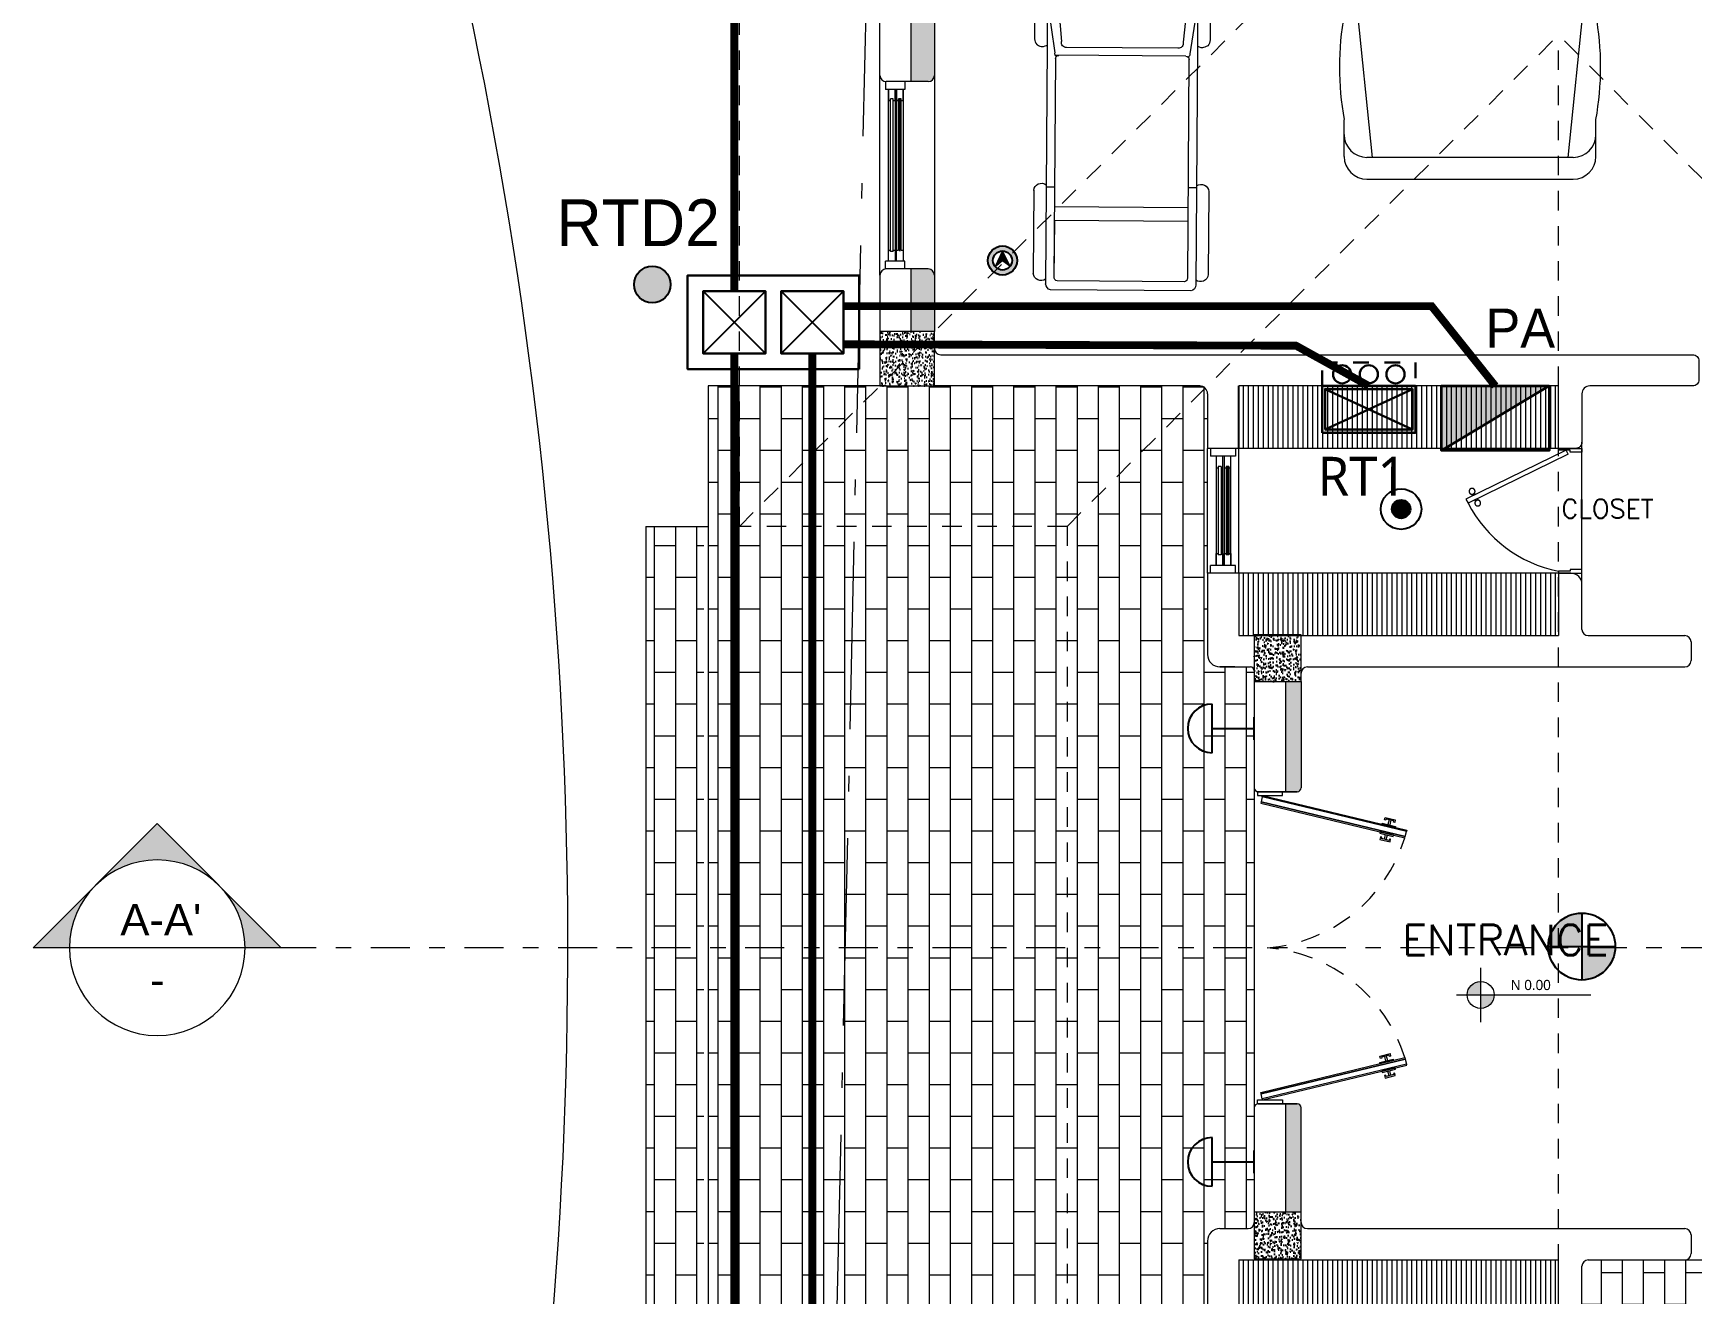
# Model space of a CAD drawing. Header units: metres. Extents: x 14 to 2416, y -346 to 476.
# Drawn here: x 22.52 to 33.16, y -214.56 to -206.48 of the extents above; entities that cross this region are included whole.
import ezdxf
from ezdxf.enums import TextEntityAlignment as Align

# ---------------------------------------------------------------- set-up
doc = ezdxf.new("R2010")
doc.units = ezdxf.units.M
for name, pattern in [('0', [0]), ('ACAD_ISO10W100', [18, 12, -3, 0, -3]), ('CONTINU', [0]), ('Dash Style-2', [0.694425, 0.48607, -0.208355]), ('DASHDOT', [1, 0.5, -0.25, 0, -0.25]), ('HIDDEN2', [0.1875, 0.125, -0.0625]), ('STYLE_06', [1.041641, 0.625, -0.208282, 0.069427, -0.138931])]:
    doc.linetypes.add(name, pattern=pattern)
doc.layers.get('0').update_dxf_attribs({"linetype": '0', "lineweight": 20})
for name, color, linetype, lineweight in [('02_mobiliario', 250, 'Continuous', 5), ('A-ANNO-TEXT', 20, 'Continuous', 13), ('A-DOOR', 35, 'Continuous', 5), ('A-SECT-IDEN', 251, 'CONTINU', 9), ('A-WALL', 250, 'Continuous', 20), ('baños', 251, 'Continuous', 0), ('calle', 254, 'Continuous', 0), ('closets', 253, 'Continuous', 0), ('Columnas', 7, 'Continuous', 18), ('E Base Registro', 8, 'Continuous', 30), ('E Paneles', 238, 'Continuous', 35), ('E Registro Elect y Telef', 174, 'Continuous', 25), ('E Registro Telef Sec', 160, 'Continuous', 35), ('E Registro Telefonico', 128, 'Continuous', 30), ('E Tuberia Emp Piso', 24, 'Dash Style-2', 40), ('E Tuberia Telefonica', 118, 'STYLE_06', 40), ('MAVA', 1, 'Continuous', 15), ('MOBILIARIOS', 252, 'Continuous', 0), ('piscina', 131, 'Continuous', 0), ('piso', 253, 'Continuous', 0), ('textos', 7, 'Continuous', 0)]:
    doc.layers.add(name, color=color, linetype=linetype, lineweight=lineweight)
for name, color, linetype in [('HATCH', 8, 'Continuous'), ('MAVA LUM', 1, 'Continuous'), ('MAVA Luminarias', 1, 'Continuous')]:
    doc.layers.add(name, color=color, linetype=linetype)
doc.layers.add('hatch piso', color=253, linetype='Continuous', lineweight=0, transparency=0.7)
doc.layers.add('RELLENO SECCION', color=8, linetype='Continuous', lineweight=0, transparency=0.4)
doc.layers.add('SOLAR', color=7, linetype='ACAD_ISO10W100', lineweight=9, true_color=0xff1414)
doc.layers.add('Techos 1', color=7, linetype='HIDDEN2', lineweight=9, true_color=0x42391a)
doc.styles.add('BOLD', font='timesbd.ttf', dxfattribs={"height": 0.45})
doc.styles.add('CENTURY GOTHIC', font='GOTHIC.TTF')
doc.styles.add('DIMTEXT', font='dim.shx', dxfattribs={"width": 0.75})
doc.styles.add('ESC100-2mm', font='arial.ttf', dxfattribs={"height": 0.15})
doc.styles.add('ESC50-2mm', font='arial.ttf', dxfattribs={"height": 0.1})
doc.styles.add('RSA', font='trebuc.ttf', dxfattribs={"width": 0.75})
doc.styles.get("Standard").update_dxf_attribs({"font": 'arial.ttf', "height": 0.1875})
pattern_1 = [(90, (-228.034673, 138.20951), (-0.03175, 2e-18), [])]
pattern_2 = [(270, (38.70153, 39.36118), (0.1354836, -2e-17), []), (0, (38.70153, 39.36118), (0.1354836, 0.2032), [0.1354836, -0.1354836])]

# ---------------------------------------------------------------- blocks, each defined once
blk = doc.blocks.new('SEC-TAG-DOWN')
at = {"layer": 'A-SECT-IDEN'}
h = blk.add_hatch(color=256, dxfattribs=at)
h.paths.add_polyline_path([(0.1131, 0), (0.0566, -0.0566, 0.198912), (0.08, 0)])
h.paths.add_polyline_path([(-0.1131, 0), (-0.08, 0, 0.198912), (-0.0566, -0.0566)])
blk.add_hatch(color=256, dxfattribs=at).paths.add_polyline_path([(0.0566, -0.0566), (0, -0.1131), (-0.0566, -0.0566, 0.414214)])
for p, q in [((0.1131, 0), (-0.1131, 0)), ((0, -0.1131), (-0.1131, 0)), ((0, -0.1131), (0.1131, 0))]:
    blk.add_line(p, q, dxfattribs=at)
blk.add_circle((0, 0), 0.08, dxfattribs=at)
at = {"layer": 'A-SECT-IDEN', "color": 122, "style": 'BOLD'}
for tag, p in [('REF.#', (0.0001, 0.015)), ('SHT.#', (0.0032, -0.0399))]:
    blk.add_attdef(tag, text='', height=0.025, dxfattribs=at).set_placement(p, align=Align.CENTER)
blk = doc.blocks.new('A$C3415d36c')
at = {"layer": 'A-DOOR'}
for p, q in [((0.854, 1.82), (0.846, 1.79)), ((0.865, 1.818), (0.858, 1.787)), ((0.824, 1.696), (0.831, 1.726)), ((0.835, 1.693), (0.843, 1.723)), ((0.824, 0.304), (0.831, 0.274)), ((0.835, 0.307), (0.843, 0.277)), ((0.865, 0.182), (0.858, 0.213)), ((0.854, 0.18), (0.846, 0.21))]:
    blk.add_line(p, q, dxfattribs=at)
for points in [[(0.17, 1.975), (0.17, 2), (0.01, 2), (0.01, 1.975)], [(0.957, 1.713), (0.033, 1.935), (0.031, 1.927), (0.955, 1.704)], [(0.965, 1.745), (0.041, 1.967), (0.033, 1.935), (0.957, 1.713)], [(0.965, 1.745), (0.041, 1.967), (0.043, 1.975), (0.967, 1.753)], [(0.833, 1.817), (0.825, 1.819), (0.829, 1.835), (0.894, 1.819), (0.89, 1.803), (0.882, 1.805), (0.884, 1.813), (0.835, 1.825)], [(0.807, 1.708), (0.799, 1.71), (0.795, 1.694), (0.86, 1.678), (0.864, 1.695), (0.856, 1.696), (0.854, 1.688), (0.805, 1.7)], [(0.807, 0.292), (0.799, 0.29), (0.795, 0.306), (0.86, 0.322), (0.864, 0.305), (0.856, 0.304), (0.854, 0.312), (0.805, 0.3)], [(0.957, 0.287), (0.033, 0.065), (0.031, 0.073), (0.955, 0.296)], [(0.965, 0.255), (0.041, 0.033), (0.033, 0.065), (0.957, 0.287)], [(0.965, 0.255), (0.041, 0.033), (0.043, 0.025), (0.967, 0.247)], [(0.833, 0.183), (0.825, 0.181), (0.829, 0.165), (0.894, 0.181), (0.89, 0.197), (0.882, 0.195), (0.884, 0.187), (0.835, 0.175)], [(0.17, 0.025), (0.17, 0), (0.01, 0), (0.01, 0.025)]]:
    blk.add_lwpolyline(points, close=True, dxfattribs=at)
for points in [[(0.88, 1.714), (0.882, 1.722), (0.795, 1.743), (0.794, 1.735), (0.88, 1.714)], [(0.895, 1.778), (0.894, 1.77), (0.807, 1.791), (0.809, 1.799), (0.895, 1.778)], [(0.88, 0.286), (0.882, 0.278), (0.795, 0.257), (0.794, 0.265), (0.88, 0.286)], [(0.895, 0.222), (0.894, 0.23), (0.807, 0.209), (0.809, 0.201), (0.895, 0.222)]]:
    blk.add_lwpolyline(points, dxfattribs=at)
at = {"layer": 'A-DOOR', "linetype": 'HIDDEN2'}
for centre, start, end in [((-0.004, 2.001), 274.3169, 342.802), ((-0.004, -0.001), 17.198, 85.6831)]:
    blk.add_arc(centre, 1.004, start, end, dxfattribs=at)
blk = doc.blocks.new('A$C95be60c7')
at = {"layer": 'A-DOOR'}
for p, q in [((0.475, 0.743), (0.45, 0.73)), ((0.762, 0.088), (0.45, 0.73)), ((0.47, 0.688), (0.46, 0.683)), ((0.479, 0.671), (0.468, 0.666)), ((0.788, 0.1), (0.475, 0.743)), ((0.496, 0.7), (0.506, 0.705)), ((0.504, 0.683), (0.514, 0.688)), ((0.762, 0.088), (0.788, 0.1))]:
    blk.add_line(p, q, dxfattribs=at)
for points in [[(0, 0), (0.025, 0), (0.025, 0.075), (0.013, 0.075), (0.013, 0.15), (0, 0.15), (0, 0)], [(0.8, 0), (0.775, 0), (0.775, 0.075), (0.788, 0.075), (0.788, 0.15), (0.8, 0.15), (0.8, 0)]]:
    blk.add_lwpolyline(points, dxfattribs=at)
blk.add_arc((0.831, -0.012), 0.834, 117.1874, 168.8099, dxfattribs=at)
for points in [[(0.431, 0.667), (0.431, 0.672), (0.436, 0.681), (0.444, 0.686), (0.455, 0.686), (0.463, 0.681), (0.468, 0.672), (0.468, 0.662), (0.463, 0.654), (0.455, 0.649), (0.444, 0.649), (0.436, 0.654), (0.431, 0.662), (0.431, 0.667)], [(0.506, 0.704), (0.506, 0.709), (0.511, 0.718), (0.52, 0.723), (0.53, 0.723), (0.539, 0.718), (0.544, 0.709), (0.544, 0.699), (0.539, 0.69), (0.53, 0.685), (0.52, 0.685), (0.511, 0.69), (0.506, 0.699), (0.506, 0.704)]]:
    blk.add_open_spline(points, degree=2, dxfattribs=at)
blk = doc.blocks.new('PL BASE 1N NASAS 09')
at = {"layer": 'closets', "transparency": 33554687}
h = blk.add_hatch(dxfattribs=at)
h.set_pattern_fill('LINE', color=256, scale=0.01, angle=90)
h.set_pattern_definition([(90, (-228.034673, 137.009548), (-0.03175, 2e-18), [])])
h.paths.add_polyline_path([(-120.132, -42.05), (-118.081, -42.05), (-118.081, -41.65), (-120.132, -41.65)])
h = blk.add_hatch(dxfattribs=at)
h.set_pattern_fill('LINE', color=256, scale=0.01, angle=90)
h.set_pattern_definition(pattern_1)
h.paths.add_polyline_path([(-120.131, -43.25), (-118.082, -43.25), (-118.082, -42.85), (-120.131, -42.85)])
h = blk.add_hatch(dxfattribs=at)
h.set_pattern_fill('LINE', color=256, scale=0.01, angle=90)
h.set_pattern_definition(pattern_1)
h.paths.add_polyline_path([(-120.131, -47.25), (-118.082, -47.25), (-118.082, -47.65), (-120.131, -47.65)])
at = {"layer": 'HATCH'}
h = blk.add_hatch(dxfattribs=at)
h.set_pattern_fill('AR-CONC', color=256, scale=0.00032)
h.paths.add_polyline_path([(-122.431, -41.65), (-122.081, -41.65), (-122.081, -41.3), (-122.431, -41.3)])
h = blk.add_hatch(dxfattribs=at)
h.set_pattern_fill('AR-CONC', color=256, scale=0.00032)
h.paths.add_polyline_path([(-120.031, -43.544), (-119.731, -43.544), (-119.731, -43.244), (-120.031, -43.244)])
h = blk.add_hatch(dxfattribs=at)
h.set_pattern_fill('AR-CONC', color=256, scale=0.00032)
h.paths.add_polyline_path([(-120.031, -47.244), (-119.731, -47.244), (-119.731, -46.944), (-120.031, -46.944)])
at = {"layer": 'RELLENO SECCION', "true_color": 0xc7c8ca}
h = blk.add_hatch(color=9, dxfattribs=at)
h.dxf.hatch_style = 1
h.paths.add_polyline_path([(-122.081, -35.6), (-122.231, -35.6), (-122.231, -36), (-122.121, -36, 0.414214), (-122.081, -35.96)])
h.paths.add_polyline_path([(-122.081, -37.24, 0.414214), (-122.121, -37.2), (-122.231, -37.2), (-122.231, -39.7), (-122.121, -39.7, 0.414214), (-122.081, -39.66)])
h.paths.add_polyline_path([(-122.081, -40.94, 0.414214), (-122.121, -40.9), (-122.231, -40.9), (-122.231, -41.3), (-122.081, -41.3)])
h = blk.add_hatch(color=9, dxfattribs=at)
h.dxf.hatch_style = 1
edge = h.paths.add_edge_path()
edge.add_line((-119.757, -43.544), (-119.731, -43.544))
edge.add_line((-119.731, -43.544), (-119.831, -43.544))
edge.add_line((-119.831, -43.544), (-119.831, -44.25))
edge.add_line((-119.831, -44.25), (-119.756, -44.25))
edge.add_arc((-119.756, -44.225), 0.025, 270, 360)
edge.add_line((-119.731, -44.225), (-119.731, -43.584))
edge.add_line((-119.731, -43.584), (-119.731, -43.56))
edge.add_line((-119.731, -43.56), (-119.731, -43.544))
edge.add_line((-119.731, -43.544), (-119.757, -43.544))
h = blk.add_hatch(color=9, dxfattribs=at)
h.dxf.hatch_style = 1
edge = h.paths.add_edge_path()
edge.add_line((-119.731, -46.944), (-119.831, -46.944))
edge.add_line((-119.831, -46.944), (-119.831, -46.25))
edge.add_line((-119.831, -46.25), (-119.756, -46.25))
edge.add_arc((-119.756, -46.275), 0.025, 0, 90, ccw=False)
edge.add_line((-119.731, -46.275), (-119.731, -46.915))
edge.add_line((-119.731, -46.915), (-119.731, -46.94))
edge.add_line((-119.731, -46.94), (-119.731, -46.944))
at = {"layer": 'textos', "transparency": 33554534}
h = blk.add_hatch(color=256, dxfattribs=at)
h.dxf.hatch_style = 1
h.paths.add_polyline_path([(-118.58, -45.465, 0.414214), (-118.666, -45.552), (-118.58, -45.552)])
h.paths.add_polyline_path([(-118.493, -45.552), (-118.58, -45.552), (-118.58, -45.638, 0.414214)])
at = {"layer": 'A-DOOR'}
for p, q in [((-122.394, -39.7), (-122.394, -39.75)), ((-122.27, -39.75), (-122.394, -39.75)), ((-122.375, -40.85), (-122.375, -39.75)), ((-122.332, -39.75), (-122.332, -40.85)), ((-122.325, -40.85), (-122.325, -39.75)), ((-122.282, -39.75), (-122.282, -40.85)), ((-122.27, -39.7), (-122.27, -39.75)), ((-122.362, -40.788), (-122.362, -39.811)), ((-122.345, -39.811), (-122.362, -39.811)), ((-122.345, -40.788), (-122.345, -39.811)), ((-122.312, -40.78), (-122.312, -39.811)), ((-122.294, -39.811), (-122.312, -39.811)), ((-122.294, -40.78), (-122.294, -39.811)), ((-122.345, -40.788), (-122.362, -40.788)), ((-122.27, -40.85), (-122.394, -40.85)), ((-122.394, -40.9), (-122.394, -40.85)), ((-122.27, -40.9), (-122.27, -40.85)), ((-120.331, -42.85), (-120.331, -42.05)), ((-120.311, -42.05), (-120.311, -42.1)), ((-120.151, -42.1), (-120.311, -42.1)), ((-120.275, -42.1), (-120.275, -42.8)), ((-120.232, -42.8), (-120.232, -42.1)), ((-120.224, -42.1), (-120.224, -42.8)), ((-120.181, -42.8), (-120.181, -42.1)), ((-120.151, -42.05), (-120.151, -42.1)), ((-120.131, -42.85), (-120.131, -42.05)), ((-120.262, -42.167), (-120.262, -42.733)), ((-120.244, -42.167), (-120.262, -42.167)), ((-120.244, -42.167), (-120.244, -42.733)), ((-120.211, -42.167), (-120.211, -42.733)), ((-120.194, -42.167), (-120.211, -42.167)), ((-120.194, -42.167), (-120.194, -42.733)), ((-120.244, -42.733), (-120.262, -42.733)), ((-120.194, -42.733), (-120.211, -42.733)), ((-120.151, -42.8), (-120.311, -42.8)), ((-120.311, -42.85), (-120.311, -42.8)), ((-120.151, -42.85), (-120.151, -42.8))]:
    blk.add_line(p, q, dxfattribs=at)
for points in [[(-122.345, -39.82), (-122.332, -39.82), (-122.332, -39.75), (-122.375, -39.75), (-122.375, -39.82), (-122.362, -39.82)], [(-122.294, -39.82), (-122.282, -39.82), (-122.282, -39.75), (-122.325, -39.75), (-122.325, -39.82), (-122.312, -39.82)], [(-122.345, -40.78), (-122.332, -40.78), (-122.332, -40.85), (-122.375, -40.85), (-122.375, -40.78), (-122.362, -40.78)], [(-122.294, -40.78), (-122.282, -40.78), (-122.282, -40.85), (-122.325, -40.85), (-122.325, -40.78), (-122.312, -40.78)], [(-120.244, -42.175), (-120.232, -42.175), (-120.232, -42.1), (-120.275, -42.1), (-120.275, -42.175), (-120.262, -42.175)], [(-120.194, -42.175), (-120.181, -42.175), (-120.181, -42.1), (-120.224, -42.1), (-120.224, -42.175), (-120.211, -42.175)], [(-120.244, -42.724), (-120.232, -42.724), (-120.232, -42.8), (-120.275, -42.8), (-120.275, -42.724), (-120.262, -42.724)], [(-120.194, -42.724), (-120.181, -42.724), (-120.181, -42.8), (-120.224, -42.8), (-120.224, -42.724), (-120.211, -42.724)]]:
    blk.add_lwpolyline(points, dxfattribs=at)
at = {"layer": 'A-WALL'}
for p, q in [((-122.081, -35.6), (-122.081, -41.3)), ((-122.231, -39.7), (-122.231, -37.2)), ((-122.431, -39.66), (-122.431, -37.24)), ((-122.431, -40.941), (-122.431, -39.66)), ((-122.121, -39.7), (-122.391, -39.7)), ((-122.121, -40.9), (-122.391, -40.9)), ((-122.231, -41.3), (-122.231, -40.9)), ((-122.431, -40.94), (-122.431, -41.61)), ((-120.381, -41.65), (-122.081, -41.65)), ((-120.131, -41.65), (-120.131, -42.05)), ((-118.081, -42.047), (-118.081, -41.65)), ((-120.331, -41.7), (-120.331, -42.05)), ((-120.131, -42.05), (-120.331, -42.05)), ((-120.331, -42.85), (-120.331, -43.37)), ((-120.131, -42.85), (-120.331, -42.85)), ((-120.131, -42.85), (-120.131, -43.25)), ((-118.001, -42.85), (-118.081, -42.85)), ((-118.081, -42.852), (-118.081, -43.25)), ((-117.931, -43.21), (-117.931, -42.92)), ((-120.131, -43.25), (-118.081, -43.25)), ((-117.891, -43.25), (-117.271, -43.25)), ((-117.231, -43.29), (-117.231, -43.41)), ((-120.251, -43.45), (-120.056, -43.45)), ((-120.031, -43.474), (-120.031, -44.225)), ((-119.691, -43.45), (-117.271, -43.45)), ((-119.831, -43.544), (-119.831, -44.25)), ((-119.731, -43.544), (-119.731, -44.225)), ((-120.006, -44.25), (-119.756, -44.25)), ((-120.031, -46.275), (-120.031, -47.01)), ((-120.006, -46.25), (-119.756, -46.25)), ((-119.831, -46.25), (-119.831, -46.944)), ((-119.731, -46.955), (-119.731, -46.275)), ((-120.251, -47.05), (-120.071, -47.05)), ((-119.691, -47.05), (-117.271, -47.05)), ((-117.231, -47.09), (-117.231, -47.21)), ((-120.331, -47.13), (-120.331, -47.65)), ((-120.131, -47.25), (-118.081, -47.25)), ((-120.131, -47.25), (-120.131, -47.65)), ((-118.081, -47.65), (-118.081, -47.25)), ((-117.931, -47.61), (-117.931, -47.29)), ((-117.891, -47.25), (-117.271, -47.25))]:
    blk.add_line(p, q, dxfattribs=at)
at = {"layer": 'A-WALL', "transparency": 33554684}
for p, q in [((-120.156, -43.45), (-120.251, -43.45)), ((-119.756, -44.25), (-120.006, -44.25)), ((-119.756, -46.25), (-120.006, -46.25))]:
    blk.add_line(p, q, dxfattribs=at)
at = {"layer": 'A-WALL'}
blk.add_lwpolyline([(-122.041, -41.45), (-117.221, -41.45, -0.414214), (-117.181, -41.49), (-117.181, -41.61, -0.414214), (-117.221, -41.65), (-117.881, -41.65, 0.414214), (-117.931, -41.7), (-117.931, -42.01, -0.414214), (-117.971, -42.05), (-118.081, -42.05)], format="xyb", dxfattribs=at)
blk.add_lwpolyline([(-118.081, -41.65), (-120.131, -41.65)], dxfattribs=at)
for centre, radius, start, end in [((-122.391, -39.66), 0.04, 180, 270), ((-122.121, -39.66), 0.04, 270, 360), ((-122.391, -40.94), 0.04, 90, 180), ((-122.121, -40.94), 0.04, 0, 90), ((-122.041, -41.41), 0.04, 180, 270), ((-120.381, -41.7), 0.05, 0, 90), ((-118.001, -42.92), 0.07, 0, 90), ((-117.891, -43.21), 0.04, 180, 270), ((-117.271, -43.29), 0.04, 0, 90), ((-120.251, -43.37), 0.08, 180, 270), ((-119.691, -43.49), 0.04, 90, 180), ((-117.271, -43.41), 0.04, 270, 0), ((-120.006, -46.275), 0.025, 90, 180), ((-120.251, -47.13), 0.08, 90, 180), ((-120.071, -47.01), 0.04, 270, 360), ((-119.691, -47.01), 0.04, 180, 270), ((-117.271, -47.09), 0.04, 0, 90), ((-117.891, -47.29), 0.04, 90, 180), ((-117.271, -47.21), 0.04, 270, 0)]:
    blk.add_arc(centre, radius, start, end, dxfattribs=at)
at = {"layer": 'A-WALL', "transparency": 33554684}
for centre, start, end in [((-120.056, -43.475), 0, 90), ((-120.006, -44.225), 180, 270), ((-119.756, -44.225), 270, 0), ((-119.756, -46.275), 360, 90)]:
    blk.add_arc(centre, 0.025, start, end, dxfattribs=at)
at = {"layer": 'closets', "transparency": 33554687}
for p, q in [((-118.081, -42.05), (-120.131, -42.05)), ((-118.082, -42.85), (-120.131, -42.85))]:
    blk.add_line(p, q, dxfattribs=at)
at = {"layer": 'Columnas'}
for points in [[(-122.431, -41.65), (-122.081, -41.65), (-122.081, -41.3), (-122.431, -41.3)], [(-120.031, -43.544), (-119.731, -43.544), (-119.731, -43.244), (-120.031, -43.244)], [(-120.031, -47.244), (-119.731, -47.244), (-119.731, -46.944), (-120.031, -46.944)]]:
    blk.add_lwpolyline(points, close=True, dxfattribs=at)
at = {"layer": 'piscina', "const_width": 0.01}
for points in [[(-122.303, -39.811), (-122.303, -40.788)], [(-120.203, -42.167), (-120.203, -42.733)]]:
    blk.add_lwpolyline(points, dxfattribs=at)
at = {"layer": 'piso'}
for p, q in [((-122.391, -41.65), (-123.531, -41.65)), ((-123.531, -41.65), (-123.531, -48.845)), ((-117.931, -42.92), (-117.931, -42.01)), ((-123.931, -42.55), (-123.931, -47.944)), ((-123.931, -42.55), (-123.531, -42.55)), ((-120.031, -44.225), (-120.031, -46.275)), ((-117.271, -47.25), (-116.141, -47.25))]:
    blk.add_line(p, q, dxfattribs=at)
at = {"layer": 'Techos 1'}
for p, q in [((-123.331, -42.55), (-123.331, -34.35)), ((-123.331, -42.55), (-119.231, -38.45)), ((-121.231, -42.55), (-118.081, -39.4)), ((-118.081, -51.1), (-118.081, -39.4)), ((-114.931, -42.55), (-118.081, -39.4)), ((-121.231, -42.55), (-123.331, -42.55)), ((-121.231, -42.55), (-121.231, -47.95))]:
    blk.add_line(p, q, dxfattribs=at)
at = {"layer": 'textos'}
for p, q in [((-118.58, -45.378), (-118.58, -45.726)), ((-118.734, -45.552), (-117.873, -45.552))]:
    blk.add_line(p, q, dxfattribs=at)
blk.add_circle((-118.58, -45.552), 0.0865, dxfattribs=at)
at = {"layer": 'A-DOOR', "rotation": 90.00000000000001}
blk.add_blockref('A$C95be60c7', (-117.931, -42.85), dxfattribs=at)
at = {"layer": 'A-DOOR'}
blk.add_blockref('A$C3415d36c', (-120.021, -46.25), dxfattribs=at)
at = {"layer": 'baños', "linetype": 'Continuous'}
for tag in ['MODELNUMBER', 'TRADENAME', 'PRODUCT', 'MATERIAL']:
    blk.add_attdef(tag, (-121.656, -54.827), '', height=0.0000254, rotation=359.9999, dxfattribs=at)
at = {"layer": 'textos', "width": 3.40488}
for s, insert, char_height, attachment_point in [('{\\Fromans|c0;\\H0.8x;CLOSET\\H1.25x; }', (-117.471, -42.497), 0.15, 9), ('{\\Fromans|c0; ENTRANCE}', (-119.216, -45.298), 0.195, 7)]:
    blk.add_mtext(s, dxfattribs=dict(at, insert=insert, char_height=char_height, attachment_point=attachment_point))
at = {"layer": 'textos', "insert": (-118.387, -45.456), "char_height": 0.065, "attachment_point": 1, "style": 'ESC100-2mm'}
blk.add_mtext_dynamic_manual_height_columns('{\\Ftxt|c0;N 0.00}', width=2.21694, gutter_width=0.5, heights=[0], dxfattribs=at)
blk = doc.blocks.new('carro1')
at = {"layer": 'MOBILIARIOS'}
for p, q in [((-0.32, 1.577), (-0.709, 1.577)), ((-0.32, 1.577), (-0.709, 1.577)), ((-0.047, 1.344), (-0.695, 1.502)), ((-0.047, 1.344), (-0.695, 1.502)), ((0, 1.539), (0.294, 1.4)), ((1.742, 1.539), (0, 1.539)), ((1.742, 1.539), (0, 1.539)), ((0, 1.539), (0.294, 1.4)), ((0.309, 1.539), (0.294, 1.4)), ((0.309, 1.539), (0.294, 1.4)), ((2.066, 1.577), (0.359, 1.577)), ((2.066, 1.577), (0.359, 1.577)), ((0.845, 1.539), (0.81, 1.4)), ((0.845, 1.539), (0.81, 1.4)), ((0.959, 1.539), (0.893, 1.4)), ((0.959, 1.539), (0.893, 1.4)), ((1.33, 1.4), (1.742, 1.539)), ((1.33, 1.4), (1.742, 1.539)), ((1.822, 1.516), (2.983, 1.397)), ((1.822, 1.516), (2.983, 1.397)), ((2.976, 1.577), (2.741, 1.577)), ((2.976, 1.577), (2.741, 1.577)), ((-0.855, 1.431), (-0.855, 0.109)), ((-0.855, 1.431), (-0.855, 0.109)), ((-0.72, 1.431), (-0.72, 0.109)), ((-0.72, 1.431), (-0.72, 0.109)), ((-0.07, 1.329), (-0.48, 1.429)), ((-0.07, 1.329), (-0.48, 1.429)), ((0.294, 1.4), (1.33, 1.4)), ((0.294, 1.4), (1.33, 1.4)), ((1.487, 1.35), (1.817, 1.457)), ((1.487, 1.35), (1.817, 1.457)), ((2.983, 1.431), (2.983, 0.109)), ((2.983, 1.431), (2.983, 0.109)), ((3.123, 1.431), (3.123, 0.109)), ((3.123, 1.431), (3.123, 0.109)), ((-0.541, 0.165), (-0.541, 1.382)), ((-0.541, 0.165), (-0.541, 1.382)), ((-0.033, 0.265), (-0.033, 1.282)), ((-0.033, 0.265), (-0.033, 1.282)), ((0.065, 1.202), (0.065, 0.337)), ((0.065, 1.202), (0.065, 0.337)), ((2.007, 1.239), (1.95, 1.234)), ((2.007, 1.239), (1.95, 1.234)), ((2.011, 1.187), (1.954, 1.182)), ((2.011, 1.187), (1.954, 1.182)), ((2.015, 1.135), (1.958, 1.131)), ((2.015, 1.135), (1.958, 1.131)), ((2.018, 1.083), (1.961, 1.079)), ((2.018, 1.083), (1.961, 1.079)), ((2.021, 1.03), (1.964, 1.028)), ((2.021, 1.03), (1.964, 1.028)), ((2.023, 0.978), (1.966, 0.976)), ((2.023, 0.978), (1.966, 0.976)), ((2.025, 0.926), (1.968, 0.925)), ((2.025, 0.926), (1.968, 0.925)), ((2.026, 0.874), (1.969, 0.873)), ((2.026, 0.874), (1.969, 0.873)), ((2.027, 0.822), (1.97, 0.821)), ((2.027, 0.822), (1.97, 0.821)), ((2.027, 0.77), (1.97, 0.77)), ((2.027, 0.77), (1.97, 0.77)), ((2.026, 0.665), (1.969, 0.667)), ((2.026, 0.665), (1.969, 0.667)), ((2.027, 0.718), (1.97, 0.718)), ((2.027, 0.718), (1.97, 0.718)), ((2.023, 0.561), (1.966, 0.563)), ((2.023, 0.561), (1.966, 0.563)), ((2.025, 0.613), (1.968, 0.615)), ((2.025, 0.613), (1.968, 0.615)), ((2.018, 0.457), (1.961, 0.46)), ((2.018, 0.457), (1.961, 0.46)), ((2.021, 0.509), (1.964, 0.512)), ((2.021, 0.509), (1.964, 0.512)), ((2.011, 0.353), (1.954, 0.357)), ((2.011, 0.353), (1.954, 0.357)), ((2.015, 0.405), (1.958, 0.409)), ((2.015, 0.405), (1.958, 0.409)), ((-0.07, 0.218), (-0.48, 0.118)), ((-0.07, 0.218), (-0.48, 0.118)), ((2.007, 0.301), (1.95, 0.306)), ((2.007, 0.301), (1.95, 0.306)), ((-0.047, 0.195), (-0.695, 0.038)), ((-0.047, 0.195), (-0.695, 0.038)), ((0, 0), (0.294, 0.139)), ((0, 0), (0.294, 0.139)), ((0.309, 0), (0.294, 0.139)), ((0.294, 0.139), (1.33, 0.139)), ((0.309, 0), (0.294, 0.139)), ((0.294, 0.139), (1.33, 0.139)), ((0.845, 0), (0.81, 0.139)), ((0.845, 0), (0.81, 0.139)), ((0.959, 0), (0.893, 0.139)), ((0.959, 0), (0.893, 0.139)), ((1.33, 0.139), (1.742, 0)), ((1.33, 0.139), (1.742, 0)), ((1.487, 0.189), (1.817, 0.082)), ((1.487, 0.189), (1.817, 0.082)), ((1.822, 0.024), (2.983, 0.143)), ((1.822, 0.024), (2.983, 0.143)), ((1.742, 0), (0, 0)), ((1.742, 0), (0, 0)), ((-0.32, -0.038), (-0.709, -0.038)), ((-0.32, -0.038), (-0.709, -0.038)), ((2.066, -0.038), (0.359, -0.038)), ((2.066, -0.038), (0.359, -0.038)), ((2.976, -0.038), (2.741, -0.038)), ((2.976, -0.038), (2.741, -0.038))]:
    blk.add_line(p, q, dxfattribs=at)
for centre, radius, start, end in [((0.02, -0.727), 2.329, 81.6216, 98.3784), ((0.02, -0.727), 2.329, 81.6216, 98.3784), ((2.403, -0.29), 1.897, 79.7616, 100.2384), ((2.403, -0.29), 1.897, 79.7616, 100.2384), ((-0.709, 1.431), 0.146, 89.9174, 180.0824), ((-0.709, 1.431), 0.146, 89.9174, 180.0824), ((-0.574, 1.431), 0.146, 90.0172, 179.9829), ((-0.574, 1.431), 0.146, 90.0172, 179.9829), ((2.836, 1.431), 0.146, 0.0171, 89.9829), ((2.836, 1.431), 0.146, 0.0171, 89.9829), ((2.976, 1.431), 0.146, 0.0171, 89.9829), ((2.976, 1.431), 0.146, 0.0171, 89.9829), ((-0.492, 1.381), 0.0488, 76.3661, 179.9108), ((-0.492, 1.381), 0.0488, 76.3661, 179.9108), ((1.832, 1.411), 0.0487, 6.8356, 108.1699), ((1.832, 1.411), 0.0487, 6.8356, 108.1699), ((-3.411, 0.77), 5.331, 353.0262, 6.9738), ((-3.411, 0.77), 5.331, 353.0262, 6.9738), ((-3.35, 0.77), 5.392, 352.3671, 7.6329), ((-3.35, 0.77), 5.392, 352.3671, 7.6329), ((-0.082, 1.282), 0.0488, 359.911, 76.2607), ((-0.082, 1.282), 0.0488, 359.911, 76.2607), ((-0.082, 1.202), 0.146, 0.0444, 76.3177), ((-0.082, 1.202), 0.146, 0.0444, 76.3177), ((1.502, 1.304), 0.049, 108.1055, 185.9744), ((1.502, 1.304), 0.049, 108.1055, 185.9744), ((-3.379, 0.77), 4.862, 353.7528, 6.2472), ((-3.379, 0.77), 4.862, 353.7528, 6.2472), ((-0.082, 0.338), 0.146, 283.6822, 359.9556), ((-0.082, 0.338), 0.146, 283.6822, 359.9556), ((-0.082, 0.265), 0.0488, 283.7393, 0.0891), ((-0.082, 0.265), 0.0488, 283.7393, 0.0891), ((1.502, 0.236), 0.049, 174.0256, 251.8945), ((1.502, 0.236), 0.049, 174.0256, 251.8945), ((-0.709, 0.109), 0.146, 179.9176, 270.0825), ((-0.709, 0.109), 0.146, 179.9176, 270.0825), ((-0.574, 0.109), 0.146, 180.0171, 269.9828), ((-0.574, 0.109), 0.146, 180.0171, 269.9828), ((-0.492, 0.166), 0.0488, 180.0891, 283.6339), ((-0.492, 0.166), 0.0488, 180.0891, 283.6339), ((1.832, 0.128), 0.0487, 251.8301, 353.1644), ((1.832, 0.128), 0.0487, 251.8301, 353.1644), ((2.836, 0.109), 0.146, 270.0171, 359.9829), ((2.836, 0.109), 0.146, 270.0171, 359.9829), ((2.976, 0.109), 0.146, 270.0171, 359.9829), ((2.976, 0.109), 0.146, 270.0171, 359.9829), ((0.02, 2.266), 2.329, 261.6216, 278.3784), ((0.02, 2.266), 2.329, 261.6216, 278.3784), ((2.403, 1.83), 1.897, 259.7616, 280.2384), ((2.403, 1.83), 1.897, 259.7616, 280.2384)]:
    blk.add_arc(centre, radius, start, end, dxfattribs=at)
blk = doc.blocks.new('carritogolf')
at = {"layer": 'MOBILIARIOS', "linetype": 'Continuous'}
for p, q in [((0.871, 1.822), (-0.03, 1.816)), ((-0.136, 1.177), (-0.14, 1.71)), ((-0.046, -0.434), (-0.061, 1.777)), ((0.003, 0.33), (-0.007, 1.737)), ((-0.004, 1.37), (-0.007, 1.737)), ((0.829, 1.763), (0.013, 1.758)), ((0.858, 0.336), (0.848, 1.743)), ((0.918, -0.427), (0.902, 1.784)), ((0.986, 1.185), (0.982, 1.718)), ((0.851, 1.376), (-0.004, 1.37)), ((0.851, 1.289), (-0.003, 1.283)), ((-0.057, 1.155), (-0.003, 1.155)), ((0.907, 1.161), (0.852, 1.161)), ((-0.049, -0.029), (-0.002, 0.297)), ((0.839, 0.318), (0.001, 0.312)), ((0.024, 0.023), (0.042, 0.223)), ((0.792, 0.267), (0.07, 0.262)), ((0.842, 0.029), (0.821, 0.228)), ((0.915, -0.022), (0.864, 0.303)), ((0.998, -0.322), (0.994, 0.214)), ((-0.127, -0.33), (-0.131, 0.206)), ((0.915, -0.077), (-0.048, -0.084)), ((0.827, -0.023), (0.039, -0.028)), ((-0.092, -0.374), (-0.046, -0.374)), ((0.604, -0.36), (0.265, -0.363)), ((0.963, -0.367), (0.917, -0.367)), ((0.003, -0.466), (0.222, -0.465)), ((0.87, -0.46), (0.65, -0.462))]:
    blk.add_line(p, q, dxfattribs=at)
for points in [[(0.263, -0.126), (0.265, -0.126), (0.267, -0.421), (0.265, -0.421)], [(0.604, -0.123), (0.602, -0.123), (0.604, -0.418), (0.607, -0.418)]]:
    blk.add_lwpolyline(points, close=True, dxfattribs=at)
for centre, radius, start, end in [((-0.018, 1.774), 0.043, 106.0127, 176.0096), ((0.86, 1.78), 0.043, 4.7876, 74.7846), ((-0.09, 1.706), 0.0499, 54.1309, 175.531), ((0.017, 1.735), 0.0235, 99.8611, 186.9371), ((0.825, 1.74), 0.0235, 353.8601, 80.9361), ((0.932, 1.713), 0.0499, 5.2663, 126.6663), ((-0.087, 1.182), 0.0499, 185.2663, 306.6663), ((0.936, 1.189), 0.0499, 234.1309, 355.531), ((0.023, 0.332), 0.0196, 175.362, 272.1148), ((0.839, 0.337), 0.0196, 268.6824, 5.4352), ((0.845, 0.306), 0.0192, 349.9088, 66.0437), ((0.017, 0.301), 0.0192, 114.7535, 190.8884), ((0.072, 0.231), 0.0313, 86.5993, 194.6322), ((0.79, 0.236), 0.0313, 346.165, 94.1979), ((-0.076, -0.326), 0.0513, 185.1681, 251.744), ((0.217, -0.417), 0.0479, 276.1421, 355.6637), ((0.654, -0.414), 0.0479, 185.1335, 264.6552), ((0.88, -0.424), 0.0375, 253.1033, 5.5416), ((0.947, -0.319), 0.0513, 289.0533, 355.6292), ((-0.009, -0.43), 0.0375, 175.2556, 287.6939)]:
    blk.add_arc(centre, radius, start, end, dxfattribs=at)
for points in [[(-0.131, 0.206), (-0.129, 0.22), (-0.125, 0.242), (-0.091, 0.255), (-0.079, 0.26), (-0.053, 0.248), (-0.051, 0.247)], [(0.994, 0.214), (0.991, 0.228), (0.987, 0.25), (0.954, 0.262), (0.941, 0.268), (0.915, 0.255), (0.913, 0.253)]]:
    blk.add_open_spline(points, degree=3, knots=[0, 0, 0, 0, 0.0431757, 0.0672409, 0.1048601, 0.1145034, 0.1145034, 0.1145034, 0.1145034], dxfattribs=at)
for points in [[(0.024, 0.023), (0.017, 0.011), (0.021, -0.024), (0.039, -0.028)], [(0.842, 0.029), (0.848, 0.017), (0.845, -0.019), (0.827, -0.023)]]:
    blk.add_spline(points, degree=3, dxfattribs=at)
blk = doc.blocks.new('PL MUEBLES 1N NASAS 09')
at = {"layer": 'hatch piso'}
h = blk.add_hatch(dxfattribs=at)
h.set_pattern_fill('AR-BRSTD', color=256, scale=0.002, angle=-90)
h.set_pattern_definition([(270, (-8.74588, 232.01007), (0.1354836, -2e-17), []), (0, (-8.74588, 232.01007), (0.1354836, 0.2032), [0.1354836, -0.1354836])])
edge = h.paths.add_edge_path()
edge.add_line((62.33, 47.148), (63.23, 47.148))
edge.add_line((63.23, 47.148), (63.23, 48.448))
edge.add_line((63.23, 48.448), (56.533, 48.448))
edge.add_line((56.533, 48.448), (56.533, 48.273))
edge.add_line((56.533, 48.273), (56.383, 48.273))
edge.add_line((56.383, 48.273), (56.383, 48.454))
edge.add_line((56.383, 48.454), (54.588, 48.454))
edge.add_line((54.588, 48.454), (54.588, 46.948))
edge.add_line((54.588, 46.948), (55.826, 46.948))
edge.add_arc((55.875, 46.997), 0.07, 180, 224.6727, ccw=False)
edge.add_line((55.805, 46.997), (55.805, 47.107))
edge.add_arc((55.875, 47.107), 0.07, 90, 180, ccw=False)
edge.add_line((55.875, 47.177), (55.985, 47.177))
edge.add_arc((55.985, 47.107), 0.07, 0, 90, ccw=False)
edge.add_line((56.055, 47.107), (56.055, 46.997))
edge.add_arc((55.985, 46.997), 0.07, -44.6727, 0, ccw=False)
edge.add_line((56.035, 46.948), (59.026, 46.948))
edge.add_arc((59.075, 46.997), 0.07, 180, 224.6728, ccw=False)
edge.add_line((59.005, 46.997), (59.005, 47.107))
edge.add_arc((59.075, 47.107), 0.07, 90, 180, ccw=False)
edge.add_line((59.075, 47.177), (59.185, 47.177))
edge.add_arc((59.185, 47.107), 0.07, 0, 90, ccw=False)
edge.add_line((59.255, 47.107), (59.255, 46.997))
edge.add_arc((59.185, 46.997), 0.07, -90, 0, ccw=False)
edge.add_line((59.185, 46.927), (59.075, 46.927))
edge.add_arc((59.075, 46.997), 0.07, 229.9948, 270, ccw=False)
edge.add_line((59.03, 46.944), (59.03, 44.972))
edge.add_arc((59.075, 44.918), 0.07, 90, 130.0052, ccw=False)
edge.add_line((59.075, 44.988), (59.185, 44.988))
edge.add_arc((59.185, 44.918), 0.07, 0, 90, ccw=False)
edge.add_line((59.255, 44.918), (59.255, 44.808))
edge.add_arc((59.185, 44.808), 0.07, -90, 0, ccw=False)
edge.add_line((59.185, 44.738), (59.075, 44.738))
edge.add_arc((59.075, 44.808), 0.07, 229.9948, 270, ccw=False)
edge.add_line((59.03, 44.755), (59.03, 41.172))
edge.add_arc((59.075, 41.118), 0.07, 90, 130.0052, ccw=False)
edge.add_line((59.075, 41.188), (59.185, 41.188))
edge.add_arc((59.185, 41.118), 0.07, 0, 90, ccw=False)
edge.add_line((59.255, 41.118), (59.255, 41.008))
edge.add_arc((59.185, 41.008), 0.07, -90, 0, ccw=False)
edge.add_line((59.185, 40.938), (59.075, 40.938))
edge.add_arc((59.075, 41.008), 0.07, 180, 270, ccw=False)
edge.add_line((59.005, 41.008), (59.005, 41.118))
edge.add_arc((59.075, 41.118), 0.07, 149.8481, 180, ccw=False)
edge.add_line((59.015, 41.154), (56.039, 41.154))
edge.add_arc((55.985, 41.109), 0.07, 0, 40.0052, ccw=False)
edge.add_line((56.055, 41.109), (56.055, 40.999))
edge.add_arc((55.985, 40.999), 0.07, -90, 0, ccw=False)
edge.add_line((55.985, 40.929), (55.875, 40.929))
edge.add_arc((55.875, 40.999), 0.07, 180, 270, ccw=False)
edge.add_line((55.805, 40.999), (55.805, 41.109))
edge.add_arc((55.875, 41.109), 0.07, 139.9948, 180, ccw=False)
edge.add_line((55.822, 41.154), (50.436, 41.154))
edge.add_arc((50.383, 41.109), 0.07, 0, 40.0052, ccw=False)
edge.add_line((50.453, 41.109), (50.453, 40.999))
edge.add_arc((50.383, 40.999), 0.07, -90, 0, ccw=False)
edge.add_line((50.383, 40.929), (50.273, 40.929))
edge.add_arc((50.273, 40.999), 0.07, 180, 270, ccw=False)
edge.add_line((50.203, 40.999), (50.203, 41.109))
edge.add_arc((50.273, 41.109), 0.07, 139.9948, 180, ccw=False)
edge.add_line((50.219, 41.154), (46.43, 41.154))
edge.add_line((46.43, 41.154), (46.43, 40.954))
edge.add_line((46.43, 40.954), (44.33, 40.954))
edge.add_line((44.33, 40.954), (44.33, 39.354))
edge.add_line((44.33, 39.354), (47.83, 39.354))
edge.add_line((47.83, 39.354), (47.83, 38.954))
edge.add_line((47.83, 38.954), (62.33, 38.954))
edge.add_line((62.33, 38.954), (62.33, 47.148))
h = blk.add_hatch(dxfattribs=at)
h.set_pattern_fill('AR-BRSTD', color=256, scale=0.002, angle=-90)
h.set_pattern_definition(pattern_2)
edge = h.paths.add_edge_path()
edge.add_arc((42.205, 44.728), 0.0254, 5.5979, 84.4021)
edge.add_line((42.208, 44.754), (42.01, 44.754))
edge.add_arc((42.01, 44.834), 0.08, 180, 270, ccw=False)
edge.add_line((41.93, 44.834), (41.93, 46.55))
edge.add_line((41.93, 46.55), (38.73, 46.55))
edge.add_line((38.73, 46.55), (38.73, 39.361))
edge.add_line((38.73, 39.361), (41.93, 39.361))
edge.add_line((41.93, 39.361), (41.93, 41.074))
edge.add_arc((42.01, 41.074), 0.08, 91.7582, 180, ccw=False)
edge.add_line((42.008, 41.153), (42.193, 41.154))
edge.add_arc((42.19, 41.194), 0.04, 273.219, 360)
edge.add_line((42.23, 41.194), (42.23, 44.731))
h = blk.add_hatch(dxfattribs=at)
h.set_pattern_fill('AR-BRSTD', color=256, scale=0.002, angle=-90)
h.set_pattern_definition(pattern_2)
h.paths.add_polyline_path([(38.702, 45.65), (38.33, 45.65), (38.33, 40.261), (38.702, 40.261)])
at = {"layer": '02_mobiliario', "rotation": 270}
blk.add_blockref('carro1', (42.844, 51), dxfattribs=at)
at = {"layer": '02_mobiliario', "xscale": -1, "rotation": 180}
blk.add_blockref('carritogolf', (40.954, 48.984), dxfattribs=at)
at = {"layer": 'baños'}
blk.add_blockref('PL BASE 1N NASAS 09', (162.262, 88.203), dxfattribs=at)
blk = doc.blocks.new('A$Cbef68299')
blk.add_blockref('PL MUEBLES 1N NASAS 09', (-30.766, -32.053))
blk = doc.blocks.new('A$Cc5be7df0')
at = {"layer": 'A-SECT-IDEN', "linetype": 'DASHDOT', "ltscale": 0.5}
blk.add_line((58.801, 28.237), (9.145, 28.237), dxfattribs=at)
at = {"layer": 'calle'}
blk.add_arc((-17.761, 28.237), 28.975, 333.7979, 18.7971, dxfattribs=at)
at = {"layer": 'SOLAR', "ltscale": 0.1}
blk.add_lwpolyline([(50.649, 18.241), (12.77, 18.241), (13.214, 38.232), (50.985, 38.238)], close=True, dxfattribs=at)
at = {"layer": 'A-ANNO-TEXT'}
blk.add_blockref('A$Cbef68299', (4.149, 17.337), dxfattribs=at)
at = {"layer": 'A-SECT-IDEN'}
ref = blk.add_blockref('SEC-TAG-DOWN', (8.582, 28.237), dxfattribs=dict(at, xscale=-7.031249999999997, yscale=7.031249999999999, zscale=7.031249999999999, rotation=180))
ref.add_attrib('SHT.#', "A-A'", dxfattribs={"layer": 'A-ANNO-TEXT', "height": 0.2, "rotation": 360, "style": 'ESC50-2mm'}).set_placement((8.605, 28.317), align=Align.CENTER)
ref.add_attrib('REF.#', '-', dxfattribs={"layer": 'A-ANNO-TEXT', "height": 0.2, "rotation": 360, "style": 'ESC50-2mm'}).set_placement((8.583, 27.932), align=Align.CENTER)
blk = doc.blocks.new('SCONCE 1')
at = {"layer": 'MAVA Luminarias', "color": 5, "linetype": 'Continuous'}
for p, q in [((-1.374, 0.679), (-1.374, 1.191)), ((-0.931, 0.816), (-0.931, 1.054)), ((-1.374, 0.935), (-0.931, 0.935))]:
    blk.add_line(p, q, dxfattribs=at)
blk.add_arc((-1.374, 0.935), 0.256, 90, 270, dxfattribs=at)
blk = doc.blocks.new('SUPERFICIAL')
at = {"layer": 'MAVA LUM'}
h = blk.add_hatch(color=256, dxfattribs=at)
h.dxf.hatch_style = 1
edge = h.paths.add_edge_path()
edge.add_arc((0.001, 0.002), 0.059, 0, 360)
for radius in [0.13, 0.0593]:
    blk.add_circle((0.001, 0.002, 0), radius, dxfattribs=at)
at = {"ltscale": 1e-05, "style": 'DIMTEXT', "flags": 1}
blk.add_attdef('MULTIPLICADOR', (0.093, 0.469), '', height=0.15, dxfattribs=at)
blk = doc.blocks.new('lum decorativa')
at = {"layer": 'MAVA Luminarias', "ltscale": 0.3, "transparency": 33554687}
h = blk.add_hatch(color=82, dxfattribs=at)
h.paths.add_polyline_path([(513802.9376, 2035251.3382, 0.414214), (513802.8639, 2035251.2646), (513802.9376, 2035251.2646)])
h.paths.add_polyline_path([(513802.9376, 2035251.1909, 0.414214), (513803.0112, 2035251.2646), (513802.9376, 2035251.2646)])
at = {"layer": 'MAVA Luminarias', "color": 82, "ltscale": 0.3, "transparency": 33554687}
for p, q in [((513802.9376, 2035251.3382), (513802.9376, 2035251.1909)), ((513802.8639, 2035251.2646), (513803.0112, 2035251.2646))]:
    blk.add_line(p, q, dxfattribs=at)
blk.add_circle((513802.9376, 2035251.2646), 0.0737, dxfattribs=at)
blk = doc.blocks.new('dl ip')
at = {"layer": 'MAVA', "transparency": 33554687}
h = blk.add_hatch(color=40, dxfattribs=at)
h.dxf.hatch_style = 1
h.paths.add_polyline_path([(94.757, -111.209), (94.711, -111.248), (94.662, -111.211), (94.711, -111.309)])
at = {"layer": 'MAVA Luminarias', "linetype": 'Continuous'}
h = blk.add_hatch(color=40, dxfattribs=at)
h.paths.add_polyline_path([(94.618, -111.248, 1), (94.804, -111.248, 1)])
h.paths.add_polyline_path([(94.772, -111.248, -1), (94.65, -111.248, -1)], flags=16)
at = {"layer": 'MAVA', "color": 40}
for p, q in [((94.711, -111.309), (94.757, -111.209)), ((94.757, -111.209), (94.711, -111.248)), ((94.711, -111.248), (94.662, -111.211)), ((94.662, -111.211), (94.711, -111.309))]:
    blk.add_line(p, q, dxfattribs=at)
at = {"layer": 'MAVA Luminarias', "color": 40, "linetype": 'Continuous'}
for radius in [0.093, 0.061]:
    blk.add_circle((94.711, -111.248), radius, dxfattribs=at)
blk = doc.blocks.new('A$Cd6acdfdc')
at = {"layer": 'MAVA Luminarias', "transparency": 33554687}
blk.add_hatch(color=2, dxfattribs=at).paths.add_polyline_path([(0, 0.079, 1), (0.158, 0.079, 1)])
at = {"layer": 'MAVA Luminarias', "color": 2, "transparency": 33554687}
blk.add_circle((0.079, 0.079), 0.079, dxfattribs=at)
blk = doc.blocks.new('*U420')
at = {"layer": 'E Base Registro', "color": 8, "linetype": 'Continuous', "ltscale": 0.65, "flags": 128}
blk.add_lwpolyline([(0.55, 0), (-0.55, 0), (-0.55, 0.6), (0.55, 0.6)], close=True, dxfattribs=at)
at = {"layer": 'E Registro Elect y Telef'}
for p, q in [((-0.05, 0.1), (-0.45, 0.5)), ((-0.45, 0.1, -41.148), (-0.05, 0.5, -41.148)), ((0.05, 0.1, -41.148), (0.45, 0.5, -41.148)), ((0.45, 0.1, -82.296), (0.05, 0.5, -82.296))]:
    blk.add_line(p, q, dxfattribs=at)
blk.add_lwpolyline([(-0.05, 0.1), (-0.45, 0.1), (-0.45, 0.5), (-0.05, 0.5)], close=True, dxfattribs=at)
for points, elevation in [([(-0.45, 0.5), (-0.45, 0.1), (-0.05, 0.1), (-0.05, 0.5), (-0.45, 0.5)], -41.148), ([(0.45, 0.5), (0.45, 0.1), (0.05, 0.1), (0.05, 0.5), (0.45, 0.5)], -82.296)]:
    blk.add_lwpolyline(points, dxfattribs=dict(at, elevation=elevation))
at = {"layer": 'E Registro Elect y Telef', "elevation": -41.148}
blk.add_lwpolyline([(0.05, 0.1), (0.45, 0.1), (0.45, 0.5), (0.05, 0.5)], close=True, dxfattribs=at)
blk = doc.blocks.new('*U392')
at = {"layer": 'E Paneles'}
blk.add_hatch(color=256, dxfattribs=at).paths.add_polyline_path([(-0.494, -0.59), (0.494, 0), (-0.494, 0)])
blk.add_line((0.494, 0), (-0.494, -0.59), dxfattribs=at)
blk.add_lwpolyline([(0.494, 0), (0.494, -0.59), (-0.494, -0.59), (-0.494, 0)], close=True, dxfattribs=at)
blk = doc.blocks.new('*U447')
at = {"layer": 'E Registro Telefonico'}
h = blk.add_hatch(color=256, dxfattribs=at)
h.paths.add_polyline_path([(-0.15, -0.15), (0.15, -0.15), (0.15, 0), (-0.15, 0)])
h.paths.add_polyline_path([(0.14, -0.14), (-0.14, -0.14), (-0.14, -0.01), (0.14, -0.01)], flags=16)
for p, q in [((-0.14, -0.01), (0.14, -0.14)), ((0.14, -0.01), (-0.14, -0.14))]:
    blk.add_line(p, q, dxfattribs=at)
at = {"layer": 'E Registro Telefonico', "linetype": 'HIDDEN2', "ltscale": 0.2}
blk.add_lwpolyline([(0.15, 0), (-0.15, 0), (-0.15, 0.075), (0.15, 0.075)], close=True, dxfattribs=at)
at = {"layer": 'E Registro Telefonico', "linetype": 'Continuous'}
for points in [[(-0.15, -0.15), (0.15, -0.15), (0.15, 0), (-0.15, 0)], [(-0.14, -0.14), (0.14, -0.14), (0.14, -0.01), (-0.14, -0.01)]]:
    blk.add_lwpolyline(points, close=True, dxfattribs=at)
at = {"layer": 'E Registro Telefonico'}
for centre in [(-0.0856, 0.0375), (0, 0.0375), (0.0856, 0.0375)]:
    blk.add_circle(centre, 0.0291, dxfattribs=at)
at = {"layer": 'E Registro Telefonico', "linetype": 'Continuous', "style": 'RSA', "width": 0.986711}
blk.add_attdef('RT', text='', height=0.1, dxfattribs=at).set_placement((-0.15, -0.2792), (0.15, -0.2792), align=Align.FIT)

msp = doc.modelspace()

# ---------------------------------------------------------------- linework, layer by layer
at = {"layer": 'E Tuberia Emp Piso', "color": 1, "const_width": 0.05}
for points in [[(27.019, -198.052), (27.019, -208.132)], [(27.019, -222.573), (27.019, -208.532)]]:
    msp.add_lwpolyline(points, dxfattribs=at)
at = {"layer": 'E Tuberia Emp Piso', "color": 1, "const_width": 0.05, "elevation": -41.148}
msp.add_lwpolyline([(27.719, -208.228), (31.488, -208.228), (31.897, -208.74)], dxfattribs=at)
at = {"layer": 'E Tuberia Telefonica', "const_width": 0.05}
msp.add_lwpolyline([(31.086, -208.74), (30.62, -208.482), (27.719, -208.473)], dxfattribs=at)
at = {"layer": 'E Tuberia Telefonica', "const_width": 0.05, "elevation": -41.148}
msp.add_lwpolyline([(27.519, -222.573), (27.519, -208.532)], dxfattribs=at)

# ---------------------------------------------------------------- block references
at = {"layer": 'A-ANNO-TEXT'}
msp.add_blockref('A$Cc5be7df0', (14.738, -240.577), dxfattribs=at)
at = {"layer": 'E Paneles', "xscale": 0.7000000000000001, "yscale": 0.7000000000000001, "zscale": 0.7000000000000001}
msp.add_blockref('*U392', (31.897, -208.74), dxfattribs=at)
at = {"layer": 'E Registro Elect y Telef'}
msp.add_blockref('*U420', (27.269, -208.632), dxfattribs=at)
at = {"layer": 'E Registro Telefonico', "color": 1}
ref = msp.add_blockref('*U447', (31.086, -208.74), dxfattribs=dict(at, xscale=2, yscale=2, zscale=2))
ref.add_attrib('RTEL', 'RT1', dxfattribs={"layer": 'E Registro Telef Sec', "linetype": 'Continuous', "height": 0.25, "style": 'RSA'}).set_placement((31.043, -209.319), align=Align.MIDDLE_CENTER)
at = {"layer": 'MAVA Luminarias', "rotation": 180}
msp.add_blockref('dl ip', (123.449, -319.184), dxfattribs=at)
at = {"layer": 'MAVA Luminarias', "xscale": 1.483214008569871, "yscale": 1.483214008569871, "zscale": 1.483214008569871}
msp.add_blockref('A$Cd6acdfdc', (26.376, -208.207), dxfattribs=at)
at = {"layer": 'MAVA Luminarias'}
msp.add_blockref('SUPERFICIAL', (31.292, -209.531, 0), dxfattribs=at)
at = {"layer": 'MAVA Luminarias', "color": 251, "xscale": 0.6101999921123585, "yscale": 0.6101999921123585, "zscale": 0.6101999921123585}
for p in [(30.92, -211.505), (30.92, -214.283)]:
    msp.add_blockref('SCONCE 1', p, dxfattribs=at)
at = {"layer": 'MAVA Luminarias', "color": 82, "xscale": 2.91286913078865, "yscale": 2.91286913078865, "zscale": 2.91286913078865}
msp.add_blockref('lum decorativa', (-1496608.265, -5928632.914), dxfattribs=at)

# ---------------------------------------------------------------- texts
at = {"layer": 'E Tuberia Emp Piso', "attachment_point": 5, "style": 'CENTURY GOTHIC'}
for s, insert, char_height, width in [('RTD2  ', (26.403, -207.694), 0.3, 1.14618), ('PA', (32.057, -208.369), 0.25, 0.60728)]:
    msp.add_mtext(s, dxfattribs=dict(at, insert=insert, char_height=char_height, width=width))

doc.saveas('drawing.dxf')
